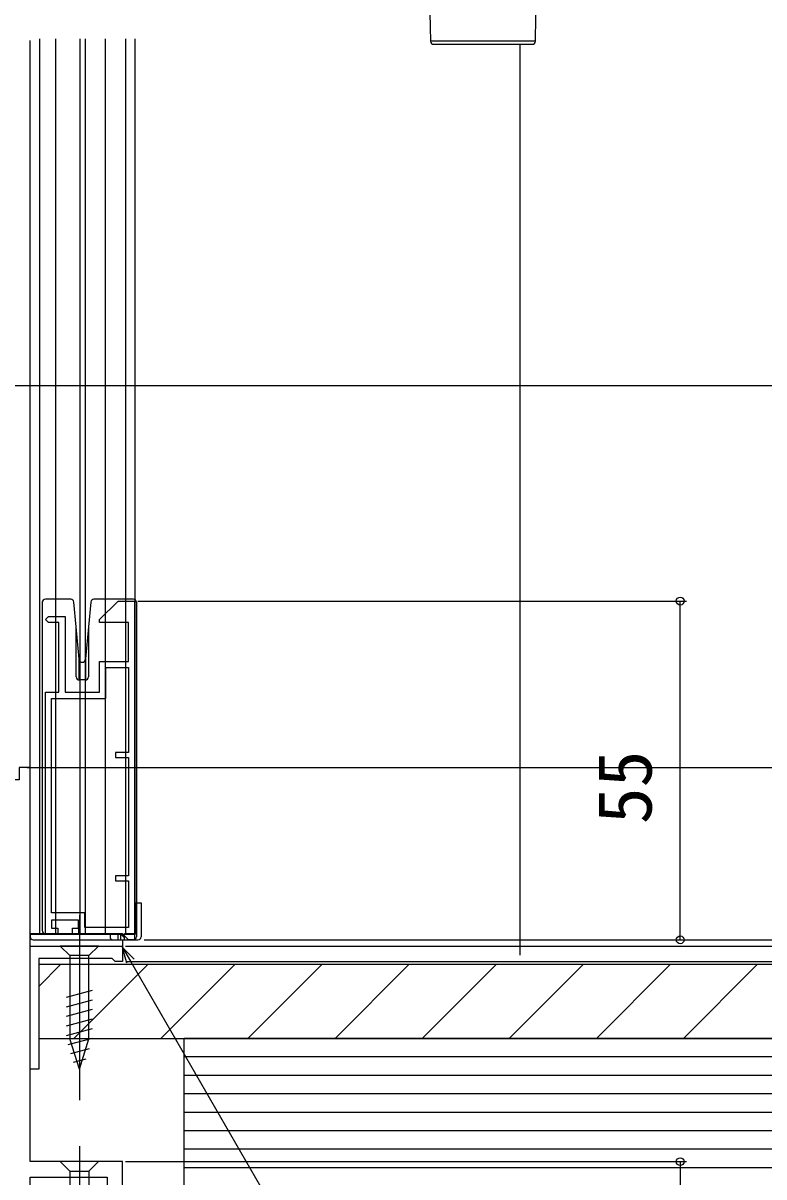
# Model space of a CAD drawing. Units: millimetres, scale not verified. Extents: x -525 to 525, y -783 to 778.
# Drawn here: x -241.2 to -120.8, y -1.1 to 186.2 of the extents above; entities that cross this region are included whole.
import ezdxf
from ezdxf.enums import TextEntityAlignment as Align

# ---------------------------------------------------------------- set-up
doc = ezdxf.new("R2010")
doc.units = ezdxf.units.MM
doc.header["$LTSCALE"] = 4
for name, color, linetype in [('0-2_YKK_11', 7, 'Continuous'), ('0-3_YKK_11E', 7, 'Continuous'), ('0-4_YKK_12', 2, 'Continuous'), ('0-5_YKK_13', 4, 'Continuous'), ('0-7_YKK_D', 6, 'Continuous'), ('0-9_YSS_K', 3, 'Continuous'), ('0-A_YSS_KE', 3, 'Continuous')]:
    doc.layers.add(name, color=color, linetype=linetype)
doc.styles.add('ＭＳ ゴシック', font='')
doc.styles.get('ＭＳ ゴシック').set_extended_font_data('MS Gothic')

msp = doc.modelspace()

# ---------------------------------------------------------------- linework, layer by layer
at = {"layer": '0-2_YKK_11'}
for points in [[(-240, 1.411), (-240, 65.411), (-241.8, 65.411), (-241.8, 63.411), (-250, 63.411), (-250, 60.111)], [(-354, -2.589), (-293.4, -2.589), (-293.4, -30.589), (-290, -30.589), (-290, -28.689), (-290.5, -28.189), (-291, -27.689), (-291, -2.589), (-240, -2.589), (-240, -1.089), (-227.5, -1.089), (-227.5, -2.589), (-225, -2.589), (-225, 1.411), (-240, 1.411)]]:
    msp.add_lwpolyline(points, dxfattribs=at)
msp.add_lwpolyline([(-240, 16.411), (-240, 36.411), (-225, 36.411), (-225, 33.911), (-226.2, 33.911), (-226.5, 34.211), (-226.7, 34.411), (-238.6, 34.411), (-238.6, 16.411)], close=True, dxfattribs=at)
msp.add_lwpolyline([(-240, 16.411), (-240, 36.411), (-225, 36.411), (-225, 33.911), (-226.2, 33.911), (-226.5, 34.211), (-226.7, 34.411), (-238.6, 34.411), (-238.6, 16.411)], close=True, dxfattribs=at)
at = {"layer": '0-3_YKK_11E'}
for points in [[(-223.031, 92.411), (-223.031, 37.411), (-224.031, 37.411), (-225.031, 38.411), (-233.131, 38.411), (-233.131, 39.311), (-232.131, 39.311), (-232.131, 40.611), (-236.531, 40.611), (-236.531, 39.311), (-235.531, 39.311), (-235.531, 38.411), (-237.531, 38.411), (-237.531, 77.611), (-235.331, 77.611), (-235.331, 88.911), (-237.031, 88.911), (-237.531, 89.411), (-237.031, 89.911), (-234.331, 89.911), (-234.331, 77.611), (-228.731, 77.611), (-228.731, 82.611), (-224.031, 82.611), (-224.031, 88.911), (-228.731, 88.911), (-228.731, 89.411), (-225.731, 92.411)], [(-236.531, 41.811), (-236.531, 76.611), (-227.731, 76.611), (-227.731, 81.611), (-224.031, 81.611), (-224.031, 67.811), (-226.131, 67.811), (-226.131, 67.011), (-224.031, 67.011), (-224.031, 47.811), (-226.131, 47.811), (-226.131, 47.011), (-224.031, 47.011), (-224.031, 39.411), (-231.131, 39.411), (-231.131, 41.811)]]:
    msp.add_lwpolyline(points, close=True, dxfattribs=at)
at = {"layer": '0-4_YKK_12'}
for p, q in [((-238.5, 183.68), (-238.5, 38.311)), ((-235.9, 183.68), (-235.9, 38.311)), ((-231.95, 183.68), (-231.95, 38.311)), ((-231.05, 183.68), (-231.05, 38.311)), ((-227.8, 183.68), (-227.8, 38.311)), ((-224.5, 183.68), (-224.5, 38.311)), ((-223.002, 183.68), (-223, 38.311)), ((-240, 64.612), (-240, 183.43)), ((-223, 38.311), (-240, 38.311)), ((-225, 37.411), (-225, 33.912))]:
    msp.add_line(p, q, dxfattribs=at)
at = {"layer": '0-5_YKK_13'}
for p, q in [((-157.965, 183.293), (-174.988, 183.293)), ((-174.488, 182.804), (-158.465, 182.804)), ((-238.031, 92.211), (-238.031, 38.911)), ((-237.43, 92.711), (-237.531, 92.711)), ((-234.831, 92.711), (-237.43, 92.711)), ((-233.903, 92.711), (-234.831, 92.711)), ((-233.417, 92.711), (-233.903, 92.711)), ((-232.531, 88.223), (-232.919, 92.259)), ((-230.142, 92.259), (-230.531, 88.223)), ((-229.219, 92.711), (-229.644, 92.711)), ((-225.498, 92.711), (-229.219, 92.711)), ((-225.431, 92.711), (-225.498, 92.711)), ((-225.498, 92.706), (-225.498, 92.711)), ((-223.232, 92.711), (-225.431, 92.711)), ((-222.731, 92.211), (-222.731, 37.911)), ((-232.531, 80.111), (-232.531, 88.223)), ((-230.531, 88.223), (-231.031, 83.03)), ((-230.531, 88.223), (-230.531, 80.111)), ((-232.031, 83.03), (-232.007, 82.782)), ((-231.708, 82.511), (-231.353, 82.511)), ((-231.055, 82.782), (-231.031, 83.03)), ((-231.031, 83.03), (-231.031, 79.611)), ((-231.031, 79.611), (-232.031, 79.611)), ((-223, 43.411), (-222, 43.411)), ((-222.8, 43.411), (-222.8, 38.411)), ((-222, 43.411), (-222, 37.911)), ((-232, 41.411), (-232, 11.411)), ((-236.433, 40.621), (-236.431, 40.611)), ((-227.6, 38.411), (-240, 38.411)), ((-240, 38.411), (-240, 37.911)), ((-237.531, 38.411), (-237.426, 38.411)), ((-237.426, 38.411), (-237.168, 38.411)), ((-237.168, 38.411), (-237.031, 38.411)), ((-231.631, 38.411), (-225.232, 38.411)), ((-227.031, 38.411), (-227.031, 37.911)), ((-225.756, 38.411), (-225.756, 37.411)), ((-225.336, 38.411), (-225.152, 38.227)), ((-225.256, 37.411), (-225.256, 38.331)), ((-224.731, 37.911), (-225.232, 38.411)), ((-224.852, 37.912), (-224.852, 37.911)), ((-224.852, 37.911), (-224.731, 37.911)), ((-222.8, 38.411), (-224.7, 38.411)), ((-239.5, 37.411), (-222.5, 37.411)), ((-228.9, 36.411), (-235.1, 36.411)), ((-235.1, 36.411), (-233.55, 34.861)), ((-228.9, 36.411), (-230.45, 34.861)), ((-226.531, 37.411), (-225.756, 37.411)), ((-225.756, 37.411), (-225.256, 37.411)), ((-225.256, 37.411), (-224.731, 37.411)), ((-233.55, 34.861), (-233.55, 21.327)), ((-230.45, 34.861), (-233.55, 34.861)), ((-230.45, 21.327), (-230.45, 34.861)), ((-234.1, 28.117), (-229.9, 29.242)), ((-234.1, 26.564), (-229.9, 27.689)), ((-234.1, 25.011), (-229.9, 26.137)), ((-234.1, 23.458), (-229.9, 24.584)), ((-234.1, 21.905), (-229.9, 23.031)), ((-233.841, 20.422), (-229.9, 21.478)), ((-232, 16.411), (-233.55, 21.327)), ((-232, 16.411), (-230.45, 21.327)), ((-233.39, 18.99), (-230.354, 19.803)), ((-232.938, 17.558), (-230.888, 18.107)), ((-232, 3.911), (-232.001, -33.089)), ((-228.9, 1.411), (-230.45, -0.139)), ((-233.55, -0.139), (-233.55, -25.673)), ((-230.45, -0.139), (-230.45, -25.673))]:
    msp.add_line(p, q, dxfattribs=at)
for points in [[(-232.031, 79.611), (-232.031, 83.03), (-232.531, 88.223)], [(-232.131, 40.311), (-232.131, 38.411), (-231.631, 38.411)], [(-224.731, 37.911), (-224.731, 37.411), (-223.231, 37.411)], [(-228.9, 1.411), (-235.1, 1.411), (-233.55, -0.139), (-230.45, -0.139)]]:
    msp.add_lwpolyline(points, dxfattribs=at)
for centre, radius, start, end in [((-1963.976, 225.304), 1806.5, 358.66742, 0), ((1631.024, 225.304), 1806.5, 180.16582, 181.33258), ((-174.488, 183.304), 0.5, 181.33258, 270), ((-158.465, 183.304), 0.5, 270, 358.66742), ((-233.417, 92.211), 0.5, 5.5, 90), ((-229.644, 92.211), 0.5, 90, 174.5), ((-223.231, 92.211), 0.5, 0.03924, 89.96081), ((-231.708, 82.811), 0.3, 185.5, 270), ((-231.353, 82.811), 0.3, 270, 354.5), ((-232.031, 80.111), 0.5, 180, 270), ((-231.031, 80.111), 0.5, 270, 0), ((-239.5, 37.911), 0.5, 180, 270), ((-226.531, 37.911), 0.5, 180, 270), ((-223.231, 37.911), 0.5, 270, 0), ((-222.5, 37.911), 0.5, 270, 0)]:
    msp.add_arc(centre, radius, start, end, dxfattribs=at)
for centre, major_axis, ratio, start_param, end_param in [((-237.531, 92.211), (0.5, 0), 0.999962, 1.5707963, 3.1415927), ((-223.232, 92.211), (-0.527, 0), 0.948965, 4.7110867, 4.712389), ((-237.531, 38.911), (-0.5, 0), 0.999962, 6.2831853, 7.8539816), ((-237.426, 38.911), (-0.5, 0), 0.999962, 1.5620697, 1.5707963), ((-225.152, 38.211), (-0.3, 0.3), 0.026186, 3.1154127, 4.7385689)]:
    msp.add_ellipse(centre, major_axis=major_axis, ratio=ratio, start_param=start_param, end_param=end_param, dxfattribs=at)
at = {"layer": '0-7_YKK_D'}
for p, q in [((-253, 127.411), (-38, 127.411)), ((-222.531, 92.411), (-133.445, 92.411)), ((-134.445, 37.411), (-134.445, 92.411)), ((-240.5, 65.411), (-58, 65.411)), ((-239.5, 65.411), (-38, 65.411)), ((-239.5, 65.411), (-38, 65.411)), ((-224.5, 36.411), (-98.005, 36.411)), ((-224.5, 36.411), (-38, 36.411)), ((-224, 36.411), (-38, 36.411)), ((-221.5, 37.411), (-78, 37.411)), ((-221.5, 37.411), (-133.445, 37.411)), ((-221.5, 37.411), (-98.005, 37.411)), ((-221.5, 37.411), (-18, 37.411)), ((-224.3, 33.911), (-38, 33.911)), ((-224.5, 1.411), (-133.445, 1.411))]:
    msp.add_line(p, q, dxfattribs=at)
for points in [[(-224.317, 33.611), (-225, 36.161), (-223.133, 34.294)], [(-225, 36.161), (-223.725, 33.952), (-164.426, -68.756), (-90.413, -68.756)], [(-134.445, 1.411), (-134.445, -2.589), (-134.445, -16.707)]]:
    msp.add_lwpolyline(points, dxfattribs=at)
for centre in [(-134.445, 92.411), (-134.445, 37.411), (-134.445, 1.411)]:
    msp.add_circle(centre, 0.637, dxfattribs=at)
at = {"layer": '0-9_YSS_K'}
for p, q in [((-160.5, 182.804), (-160.5, 34.911)), ((-238.6, 29.868), (-235.057, 33.411)), ((-232.915, 21.411), (-220.915, 33.411)), ((-218.773, 21.411), (-206.773, 33.411)), ((-204.631, 21.411), (-192.631, 33.411)), ((-190.489, 21.411), (-178.489, 33.411)), ((-176.347, 21.411), (-164.347, 33.411)), ((-162.204, 21.411), (-150.204, 33.411)), ((-148.062, 21.411), (-136.062, 33.411)), ((-133.92, 21.411), (-121.92, 33.411)), ((-63.5, 18.411), (-215, 18.411)), ((-63.5, 15.411), (-215, 15.411)), ((-63.5, 12.411), (-215, 12.411)), ((-63.5, 9.411), (-215, 9.411)), ((-63.5, 6.411), (-215, 6.411)), ((-63.5, 3.411), (-215, 3.411)), ((-63.5, 0.411), (-215, 0.411))]:
    msp.add_line(p, q, dxfattribs=at)
at = {"layer": '0-A_YSS_KE'}
for p, q in [((-63.5, 33.411), (-238.6, 33.411)), ((-63.5, 21.411), (-215, 21.411)), ((-215, -2.589), (-215, 21.411))]:
    msp.add_line(p, q, dxfattribs=at)
msp.add_lwpolyline([(-238.6, 33.411), (-238.6, 21.411), (-66.5, 21.411)], dxfattribs=at)

# ---------------------------------------------------------------- texts
at = {"layer": '0-7_YKK_D', "style": 'ＭＳ ゴシック'}
msp.add_text('55', height=8.798, rotation=90, dxfattribs=at).set_placement((-136.445, 56.184), align=Align.BOTTOM_LEFT)

doc.saveas('drawing.dxf')
